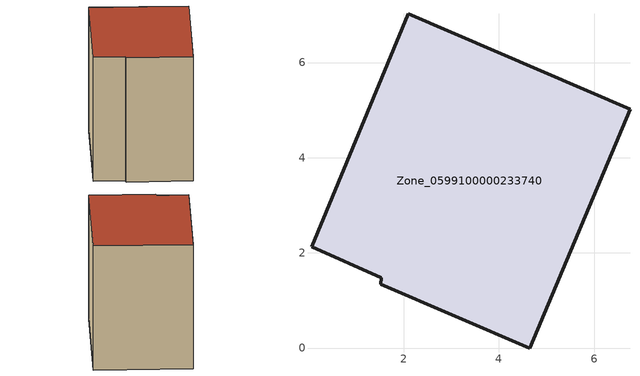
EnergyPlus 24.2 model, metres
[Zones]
Zone_0599100000233740
 floor ground (C_G): 1.52,1.34 1.53,1.48 0.06,2.13 2.1,7.02 6.76,5.02 4.65,0 z0
 wall outside (C_F): 4.65,0 6.76,5.02 2.1,7.02 0.06,2.13 1.53,1.48 1.52,1.34 4.65,0 z0:7.15
 roof outside (C_R): 1.53,1.48 1.52,1.34 4.65,0 6.76,5.02 2.1,7.02 0.06,2.13 z7.15
[BUILDING]
Pand.0599100000233740: North Axis=0; Terrain=City; Loads Convergence Tolerance Value=0.04; Temperature Convergence Tolerance Value=0.4; Solar Distribution=FullExterior; Maximum Number of Warmup Days=25; Minimum Number of Warmup Days=1
[Site:Location]
Rotterdam.The.Hague.AP_ZH_NLD Design_Conditions: Latitude=51.96; Longitude=4.45; Time Zone=1; Elevation=-4.5
[SITE:GROUNDTEMPERATURE:BUILDINGSURFACE]
18, 18, 18, 18, 18, 18, 18, 18, 18, 18, 18, 18
[MATERIAL] Thermal Absorptance=0.9; Solar Absorptance=0.7; Visible Absorptance=0.7
Name | Roughness | Thickness | Conductivity | Density | Specific Heat
G.TI.1946 | MediumSmooth | 0.15 | 1 | 540 | 1210
F.TI.1946 | Rough | 0.3 | 0.857143 | 1920 | 840
R.TI.1946 | MediumRough | 0.2 | 0.1 | 1500 | 1000
[CONSTRUCTION]
C_G: G.TI.1946
C_F: F.TI.1946
C_R: R.TI.1946
[ZONE]
Zone_0599100000233740: Type=1; Multiplier=1; Ceiling Height=Autocalculate; Volume=Autocalculate; Floor Area=autocalculate; Part of Total Floor Area=Yes
[ZONEINFILTRATION:DESIGNFLOWRATE]
Infil_Zone_0599100000233740: Zone or ZoneList or Space or SpaceList=Zone_0599100000233740; Schedule=AlwaysOn; Design Flow Rate Calculation Method=Flow/Area; Flow Rate per Floor Area=0.003; Constant Term Coefficient=1; Temperature Term Coefficient=0; Velocity Term Coefficient=0; Velocity Squared Term Coefficient=0
[HVACTEMPLATE:ZONE:IDEALLOADSAIRSYSTEM]
Zone_0599100000233740: Maximum Heating Supply Air Temperature=50; Minimum Cooling Supply Air Temperature=13; Maximum Heating Supply Air Humidity Ratio=0.0156; Minimum Cooling Supply Air Humidity Ratio=0.0077; Heating Limit=NoLimit; Cooling Limit=NoLimit; Dehumidification Control Type=ConstantSensibleHeatRatio; Cooling Sensible Heat Ratio=0.7; Dehumidification Setpoint=60; Humidification Control Type=None; Humidification Setpoint=30; Outdoor Air Method=None; Outdoor Air Flow Rate per Person=0.00944; Outdoor Air Flow Rate per Zone Floor Area=0; Outdoor Air Flow Rate per Zone=0; Demand Controlled Ventilation Type=None; Outdoor Air Economizer Type=NoEconomizer; Heat Recovery Type=None; Sensible Heat Recovery Effectiveness=0.7; Latent Heat Recovery Effectiveness=0.65
[ZONECONTROL:THERMOSTAT]
ThermostatControl_Zone_0599100000233740: Zone or ZoneList=Zone_0599100000233740; Control Type Schedule=DualSetpointControlType; Control 1=Thermostat_Zone_0599100000233740; Temperature Difference Between Cutout And Setpoint=0
[THERMOSTATSETPOINT:DUALSETPOINT]
Thermostat_Zone_0599100000233740: Heating Setpoint Temperature Schedule=HeatingSetpoint_Zone_0599100000233740; Cooling Setpoint Temperature Schedule=CoolingSetpoint_Zone_0599100000233740
[SCHEDULE:COMPACT]
HeatingSetpoint_Zone_0599100000233740: Through: 12/31, For: AllDays, Until: 24:00, 21
CoolingSetpoint_Zone_0599100000233740: Through: 12/31, For: AllDays, Until: 24:00, 24
DualSetpointControlType: Through: 12/31, For: AllDays, Until: 24:00, 4
AlwaysOn: Through: 12/31, For: AllDays, Until: 24:00, 1
